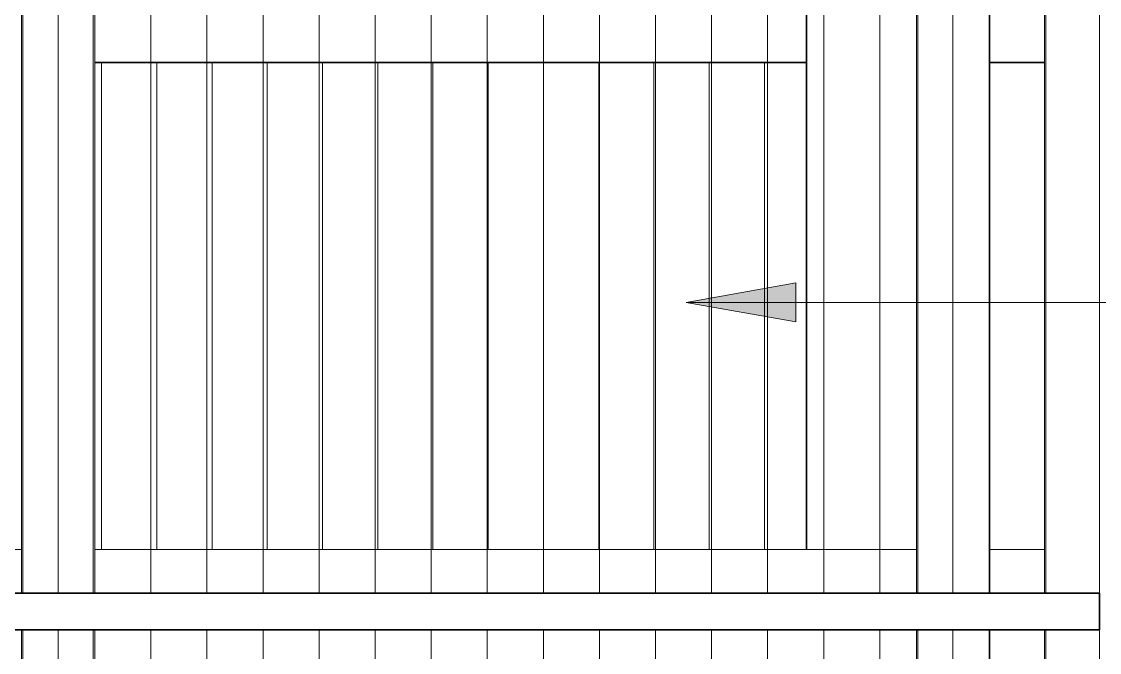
# Model space of a CAD drawing. Header units: millimetres. Extents: x 652554 to 1678317, y -308114 to 170803.
# Drawn here: x 753047 to 754519, y -92437 to -91575 of the extents above; entities that cross this region are included whole.
import ezdxf

# ---------------------------------------------------------------- set-up
doc = ezdxf.new("R2010")
doc.units = ezdxf.units.MM
for name, color, linetype, lineweight in [('A-GENM', 7, 'Continuous', 9), ('A-GLAZ-CURT', 7, 'Continuous', 9), ('A-GLAZ-CWMG', 7, 'Continuous', 35), ('G-ANNO-TEXT', 7, 'Continuous', 9), ('S-BEAM', 7, 'Continuous', 35), ('S-COLS-E', 7, 'Continuous', 35)]:
    doc.layers.add(name, color=color, linetype=linetype, lineweight=lineweight)

# ---------------------------------------------------------------- blocks, each defined once
blk = doc.blocks.new('PPL-C-AECM-1-PP19-SE-M3-0001_rvt-1-2241-01 ENTRANCE 2 ENLARGED ELEVATION 1')
at = {"layer": 'S-BEAM', "color": 7}
for p, q in [((-625397.4, 109750), (-625397.4, 109300)), ((-625397.4, 109300), (-625397.4, 109750)), ((-625397.4, 109300), (-625397.4, 109750)), ((-625397.4, 109300), (-626369.4, 109300)), ((-625397.4, 109300), (-626369.4, 109300)), ((-626369.4, 109300), (-625397.4, 109300)), ((-626369.4, 109300), (-625397.4, 109300)), ((-625072.4, 109300), (-625147.4, 109300))]:
    blk.add_line(p, q, dxfattribs=at)
at = {"layer": 'S-COLS-E', "color": 7}
for p, q in [((-625147.4, 113750), (-625147.4, 108575)), ((-625397.4, 108635), (-625397.4, 113700)), ((-625397.4, 113700), (-625397.4, 108635)), ((-625397.4, 108635), (-625397.4, 113700)), ((-625397.4, 109300), (-625397.4, 108635)), ((-625147.4, 108525), (-625147.4, 106450))]:
    blk.add_line(p, q, dxfattribs=at)
blk = doc.blocks.new('DPA_CP_Entrance Louver Grill Vertical Z - Louver Grill Vertical Z-18398441-2241-01 ENTRANCE 2 ENLARGED ELEVATION 1')
at = {"layer": 'A-GLAZ-CURT', "color": 7}
for p, q in [((-630085.4, 108525), (-628863.4, 108525)), ((-630085.4, 108525), (-628863.4, 108525)), ((-628913.4, 108525), (-628863.4, 108525)), ((-628863.4, 108525), (-628913.4, 108525)), ((-628913.4, 108525), (-628911.4, 108525)), ((-628863.4, 108525), (-628913.4, 108525)), ((-628913.4, 108525), (-628913.4, 105750)), ((-628913.4, 105750), (-628913.4, 108525)), ((-628911.4, 108525), (-628863.4, 108525)), ((-628911.4, 108525), (-628911.4, 105750)), ((-628911.4, 108525), (-628911.4, 105750)), ((-628863.4, 105750), (-628863.4, 108525)), ((-628863.4, 106450), (-628863.4, 108525)), ((-628863.4, 108525), (-628863.4, 105750)), ((-628863.4, 108525), (-628863.4, 105750)), ((-628863.4, 108475), (-628863.4, 108525)), ((-628863.4, 108525), (-628863.4, 108475))]:
    blk.add_line(p, q, dxfattribs=at)
blk = doc.blocks.new('DPA_CP_Entrance Louver Grill Vertical Z - Louver Grill Vertical Z-18398571-2241-01 ENTRANCE 2 ENLARGED ELEVATION 1')
at = {"layer": 'A-GLAZ-CURT', "color": 7}
for p, q in [((-625397.4, 108525), (-626703.5, 108525)), ((-625397.4, 108525), (-626703.5, 108525)), ((-626703.5, 108475), (-626469.4, 108475)), ((-626469.4, 108475), (-626703.5, 108475)), ((-626369.4, 108475), (-625397.4, 108475)), ((-625397.4, 108475), (-626369.4, 108475))]:
    blk.add_line(p, q, dxfattribs=at)
blk = doc.blocks.new('DPA_CP_Entrance Louver Grill Vertical Z - Louver Grill Vertical Z-V16-2241-01 ENTRANCE 2 ENLARGED ELEVATION 1')
at = {"layer": 'A-GLAZ-CURT', "color": 7}
for p, q in [((-626419.4, 108525), (-626369.4, 108525)), ((-626369.4, 108525), (-626419.4, 108525)), ((-626419.4, 108525), (-626419.4, 105750)), ((-626419.4, 106450), (-626419.4, 108525)), ((-626369.4, 108525), (-626419.4, 108525)), ((-626419.4, 108525), (-626371.4, 108525)), ((-626419.4, 105750), (-626419.4, 108525)), ((-626419.4, 105750), (-626419.4, 108525)), ((-626419.4, 108475), (-626419.4, 108525)), ((-626419.4, 108525), (-626419.4, 108475)), ((-626419.4, 108525), (-625197.4, 108525)), ((-626419.4, 108525), (-625197.4, 108525)), ((-626371.4, 108525), (-626369.4, 108525)), ((-626371.4, 105750), (-626371.4, 108525)), ((-626371.4, 105750), (-626371.4, 108525)), ((-626369.4, 108525), (-626369.4, 105750)), ((-626369.4, 105750), (-626369.4, 108525)), ((-625247.4, 108525), (-625197.4, 108525)), ((-625247.4, 108525), (-625245.4, 108525)), ((-625197.4, 108525), (-625247.4, 108525)), ((-625247.4, 108525), (-625247.4, 105750)), ((-625247.4, 105750), (-625247.4, 108525)), ((-625245.4, 108525), (-625197.4, 108525)), ((-625245.4, 108525), (-625245.4, 105750)), ((-625245.4, 108525), (-625245.4, 105750)), ((-625197.4, 105750), (-625197.4, 108525)), ((-625197.4, 108525), (-625197.4, 105750)), ((-625197.4, 108525), (-625197.4, 105750)), ((-625197.4, 108475), (-625197.4, 108525)), ((-625197.4, 108525), (-625197.4, 108475))]:
    blk.add_line(p, q, dxfattribs=at)
blk = doc.blocks.new('GM_Louver Grill Vertical Z - Z Profile-V32-2241-01 ENTRANCE 2 ENLARGED ELEVATION 1')
at = {"layer": 'A-GENM', "color": 7}
blk.add_line((-629039.9, 105750), (-629039.9, 108525), dxfattribs=at)
blk = doc.blocks.new('DPA_CP_Entrance Louver Grill Vertical Z - Louver Grill Vertical Z-18398636-2241-01 ENTRANCE 2 ENLARGED ELEVATION 1')
at = {"layer": 'A-GLAZ-CURT', "color": 7}
for p, q in [((-625147.4, 108525), (-625147.4, 105750)), ((-625147.4, 105750), (-625147.4, 108525)), ((-625147.4, 108525), (-625147.4, 105750)), ((-625147.4, 105750), (-625147.4, 108525)), ((-625147.4, 108475), (-625147.4, 108525)), ((-625147.4, 108525), (-625072.4, 108525)), ((-625072.4, 108525), (-625147.4, 108525)), ((-625147.4, 108525), (-625147.4, 108475)), ((-625072.4, 108525), (-624997.4, 108525)), ((-625070.4, 108525), (-625072.4, 108525)), ((-625072.4, 108525), (-625072.4, 105750)), ((-625072.4, 105750), (-625072.4, 108525)), ((-625072.4, 108525), (-625070.4, 108525)), ((-624997.4, 108525), (-625072.4, 108525)), ((-625072.4, 108525), (-625072.4, 105750)), ((-625072.4, 105750), (-625072.4, 108525)), ((-625072.4, 108525), (-625072.4, 108475)), ((-625072.4, 108475), (-625072.4, 108525)), ((-624997.4, 108525), (-625070.4, 108525)), ((-625070.4, 108525), (-624997.4, 108525)), ((-625070.4, 105750), (-625070.4, 108525)), ((-625070.4, 105750), (-625070.4, 108525)), ((-624997.4, 108525), (-624997.4, 105750)), ((-624997.4, 108525), (-624997.4, 105750)), ((-624997.4, 105750), (-624997.4, 108525)), ((-624997.4, 105750), (-624997.4, 108525))]:
    blk.add_line(p, q, dxfattribs=at)
blk = doc.blocks.new('GM_Louver Grill Vertical Z - Z Profile-V43-2241-01 ENTRANCE 2 ENLARGED ELEVATION 1')
at = {"layer": 'A-GENM', "color": 7}
for p, q in [((-625072.4, 108525), (-624999.4, 108525)), ((-625070.4, 108525), (-625072.4, 108525)), ((-625072.4, 108525), (-625072.4, 105750)), ((-625072.4, 105750), (-625072.4, 108525)), ((-624997.4, 108525), (-625070.4, 108525)), ((-624999.4, 108525), (-624997.4, 108525)), ((-624997.4, 105750), (-624997.4, 108525)), ((-624997.4, 105750), (-624997.4, 108525)), ((-624997.4, 105750), (-624997.4, 108525))]:
    blk.add_line(p, q, dxfattribs=at)
blk = doc.blocks.new('DPA_CP_Entrance Louver Grill Vertical Z - Louver Grill Vertical Z-V44-2241-01 ENTRANCE 2 ENLARGED ELEVATION 1')
at = {"layer": 'A-GLAZ-CURT', "color": 7}
for p, q in [((-625147.4, 108525), (-625147.4, 105750)), ((-625147.4, 105750), (-625147.4, 108525)), ((-625147.4, 108525), (-625147.4, 105750)), ((-625147.4, 105750), (-625147.4, 108525)), ((-625147.4, 108475), (-625147.4, 108525)), ((-625147.4, 108525), (-625072.4, 108525)), ((-625072.4, 108525), (-625147.4, 108525)), ((-625147.4, 108525), (-625147.4, 108475)), ((-625072.4, 108525), (-624997.4, 108525)), ((-625070.4, 108525), (-625072.4, 108525)), ((-625072.4, 108525), (-625072.4, 105750)), ((-625072.4, 105750), (-625072.4, 108525)), ((-625072.4, 108525), (-625070.4, 108525)), ((-624997.4, 108525), (-625072.4, 108525)), ((-625072.4, 108525), (-625072.4, 105750)), ((-625072.4, 105750), (-625072.4, 108525)), ((-625072.4, 108525), (-625072.4, 108475)), ((-625072.4, 108475), (-625072.4, 108525)), ((-624997.4, 108525), (-625070.4, 108525)), ((-625070.4, 108525), (-624997.4, 108525)), ((-624997.4, 108525), (-624997.4, 105750)), ((-624997.4, 108525), (-624997.4, 105750)), ((-624997.4, 105750), (-624997.4, 108525)), ((-624997.4, 105750), (-624997.4, 108525))]:
    blk.add_line(p, q, dxfattribs=at)
blk = doc.blocks.new('DPA_CP_Entrance Louver Grill Vertical Z - Louver Grill Vertical Z-18398831-2241-01 ENTRANCE 2 ENLARGED ELEVATION 1')
at = {"layer": 'A-GLAZ-CURT', "color": 7}
for p, q in [((-628913.4, 113750), (-628913.4, 108575)), ((-628913.4, 108575), (-628913.4, 113750)), ((-628911.4, 113750), (-628911.4, 108575)), ((-628911.4, 113750), (-628911.4, 108575)), ((-628863.4, 108575), (-628863.4, 113750)), ((-628863.4, 113750), (-628863.4, 108575)), ((-628863.4, 113750), (-628863.4, 108575)), ((-628913.4, 113700), (-628913.4, 108635)), ((-628913.4, 108635), (-628913.4, 109300)), ((-628863.4, 108575), (-628863.4, 109300)), ((-630035.4, 108635), (-628913.4, 108635)), ((-630035.4, 108635), (-628913.4, 108635)), ((-628863.4, 108575), (-628863.4, 108635)), ((-628863.4, 108635), (-628863.4, 108575)), ((-628863.4, 108575), (-630085.4, 108575)), ((-630085.4, 108575), (-628863.4, 108575)), ((-628913.4, 108575), (-628863.4, 108575)), ((-628863.4, 108575), (-628913.4, 108575)), ((-628913.4, 108575), (-628863.4, 108575)), ((-628911.4, 108575), (-628913.4, 108575)), ((-628863.4, 108575), (-628911.4, 108575))]:
    blk.add_line(p, q, dxfattribs=at)
blk = doc.blocks.new('DPA_CP_Entrance Louver Grill Vertical Z - Louver Grill Vertical Z-V95-2241-01 ENTRANCE 2 ENLARGED ELEVATION 1')
at = {"layer": 'A-GLAZ-CURT', "color": 7}
for p, q in [((-626419.4, 113750), (-626419.4, 108575)), ((-626419.4, 108575), (-626419.4, 113750)), ((-626419.4, 108575), (-626419.4, 113750)), ((-626371.4, 108575), (-626371.4, 113750)), ((-626371.4, 108575), (-626371.4, 113750)), ((-626369.4, 113750), (-626369.4, 108575)), ((-626369.4, 108575), (-626369.4, 113750)), ((-625247.4, 113750), (-625247.4, 108575)), ((-625247.4, 108575), (-625247.4, 113750)), ((-625245.4, 113750), (-625245.4, 108575)), ((-625245.4, 113750), (-625245.4, 108575)), ((-625197.4, 108575), (-625197.4, 113750)), ((-625197.4, 113750), (-625197.4, 108575)), ((-625197.4, 113750), (-625197.4, 108575)), ((-626369.4, 108635), (-626369.4, 113700)), ((-625247.4, 113700), (-625247.4, 108635)), ((-626419.4, 108575), (-626419.4, 109300)), ((-626369.4, 108635), (-626369.4, 109300)), ((-626419.4, 108575), (-626419.4, 108635)), ((-626419.4, 108635), (-626419.4, 108575)), ((-626369.4, 108635), (-625247.4, 108635)), ((-626369.4, 108635), (-625247.4, 108635)), ((-625197.4, 108575), (-625197.4, 108635)), ((-625197.4, 108635), (-625197.4, 108575)), ((-626419.4, 108575), (-626369.4, 108575)), ((-626369.4, 108575), (-626419.4, 108575)), ((-626371.4, 108575), (-626419.4, 108575)), ((-626419.4, 108575), (-626369.4, 108575)), ((-625197.4, 108575), (-626419.4, 108575)), ((-626419.4, 108575), (-625197.4, 108575)), ((-626369.4, 108575), (-626371.4, 108575)), ((-625197.4, 108575), (-625247.4, 108575)), ((-625247.4, 108575), (-625197.4, 108575)), ((-625245.4, 108575), (-625247.4, 108575)), ((-625197.4, 108575), (-625245.4, 108575))]:
    blk.add_line(p, q, dxfattribs=at)
blk = doc.blocks.new('GM_Louver Grill Vertical Z - Z Profile-V96-2241-01 ENTRANCE 2 ENLARGED ELEVATION 1')
at = {"layer": 'A-GENM', "color": 7}
blk.add_line((-629039.9, 108575), (-629039.9, 113750), dxfattribs=at)
blk = doc.blocks.new('DPA_CP_Entrance Louver Grill Vertical Z - Louver Grill Vertical Z-18398896-2241-01 ENTRANCE 2 ENLARGED ELEVATION 1')
at = {"layer": 'A-GLAZ-CURT', "color": 7}
for p, q in [((-625147.4, 113750), (-625147.4, 108575)), ((-625147.4, 108575), (-625147.4, 113750)), ((-625147.4, 113750), (-625147.4, 108575)), ((-625147.4, 108575), (-625147.4, 113750)), ((-625072.4, 113750), (-625072.4, 108575)), ((-625072.4, 108575), (-625072.4, 113750)), ((-625072.4, 113750), (-625072.4, 108575)), ((-625072.4, 108575), (-625072.4, 113750)), ((-625070.4, 108575), (-625070.4, 113750)), ((-625070.4, 108575), (-625070.4, 113750)), ((-624997.4, 113750), (-624997.4, 108575)), ((-624997.4, 113750), (-624997.4, 108575)), ((-624997.4, 108575), (-624997.4, 113750)), ((-624997.4, 108575), (-624997.4, 113750)), ((-625147.4, 108575), (-625147.4, 108635)), ((-625147.4, 108635), (-625072.4, 108635)), ((-625072.4, 108635), (-625147.4, 108635)), ((-625147.4, 108635), (-625147.4, 108575)), ((-625072.4, 108635), (-625072.4, 108575)), ((-625072.4, 108575), (-625072.4, 108635)), ((-625072.4, 108575), (-625147.4, 108575)), ((-625147.4, 108575), (-625072.4, 108575)), ((-625072.4, 108575), (-625070.4, 108575)), ((-624997.4, 108575), (-625072.4, 108575)), ((-625072.4, 108575), (-624997.4, 108575)), ((-625070.4, 108575), (-625072.4, 108575)), ((-625070.4, 108575), (-624997.4, 108575)), ((-624997.4, 108575), (-625070.4, 108575))]:
    blk.add_line(p, q, dxfattribs=at)
blk = doc.blocks.new('DPA_CP_Entrance Louver Grill Vertical Z - Louver Grill Vertical Z-V109-2241-01 ENTRANCE 2 ENLARGED ELEVATION 1')
at = {"layer": 'A-GLAZ-CURT', "color": 7}
for p, q in [((-625147.4, 113750), (-625147.4, 108575)), ((-625147.4, 108575), (-625147.4, 113750)), ((-625147.4, 113750), (-625147.4, 108575)), ((-625147.4, 108575), (-625147.4, 113750)), ((-625072.4, 113750), (-625072.4, 108575)), ((-625072.4, 108575), (-625072.4, 113750)), ((-625072.4, 113750), (-625072.4, 108575)), ((-625072.4, 108575), (-625072.4, 113750)), ((-624997.4, 113750), (-624997.4, 108575)), ((-624997.4, 113750), (-624997.4, 108575)), ((-624997.4, 108575), (-624997.4, 113750)), ((-624997.4, 108575), (-624997.4, 113750)), ((-625147.4, 108575), (-625147.4, 108635)), ((-625147.4, 108635), (-625072.4, 108635)), ((-625072.4, 108635), (-625147.4, 108635)), ((-625147.4, 108635), (-625147.4, 108575)), ((-625072.4, 108635), (-625072.4, 108575)), ((-625072.4, 108575), (-625072.4, 108635)), ((-625072.4, 108575), (-625147.4, 108575)), ((-625147.4, 108575), (-625072.4, 108575)), ((-625072.4, 108575), (-625070.4, 108575)), ((-624997.4, 108575), (-625072.4, 108575)), ((-625072.4, 108575), (-624997.4, 108575)), ((-625070.4, 108575), (-625072.4, 108575)), ((-625070.4, 108575), (-624997.4, 108575)), ((-624997.4, 108575), (-625070.4, 108575))]:
    blk.add_line(p, q, dxfattribs=at)
blk = doc.blocks.new('GM_Louver Grill Vertical Z - Z Profile-V110-2241-01 ENTRANCE 2 ENLARGED ELEVATION 1')
at = {"layer": 'A-GENM', "color": 7}
for p, q in [((-625072.4, 113750), (-625072.4, 108575)), ((-625072.4, 108575), (-625072.4, 113750)), ((-624997.4, 108575), (-624997.4, 113750)), ((-624997.4, 108575), (-624997.4, 113750)), ((-624997.4, 108575), (-624997.4, 113750)), ((-625072.4, 108575), (-625070.4, 108575)), ((-624999.4, 108575), (-625072.4, 108575)), ((-625070.4, 108575), (-624997.4, 108575)), ((-624997.4, 108575), (-624999.4, 108575))]:
    blk.add_line(p, q, dxfattribs=at)
blk = doc.blocks.new('DPA_CP_Entrance Louver Grill Vertical Z - Louver Grill Vertical Z-18399026-2241-01 ENTRANCE 2 ENLARGED ELEVATION 1')
at = {"layer": 'A-GLAZ-CURT', "color": 7}
for p, q in [((-626469.4, 108635), (-626703.5, 108635)), ((-626469.4, 108635), (-626703.5, 108635)), ((-625397.4, 108635), (-626369.4, 108635)), ((-625397.4, 108635), (-626369.4, 108635)), ((-626703.5, 108575), (-625397.4, 108575)), ((-625397.4, 108575), (-626703.5, 108575))]:
    blk.add_line(p, q, dxfattribs=at)
blk = doc.blocks.new('GM_Louver Grill Vertical Z - Z Profile-V115-2241-01 ENTRANCE 2 ENLARGED ELEVATION 1')
at = {"layer": 'A-GENM', "color": 7}
blk.add_line((-626510.9, 108635), (-626510.9, 109300), dxfattribs=at)
blk = doc.blocks.new('Rectangular Mullion - 50x200-V130-2241-01 ENTRANCE 2 ENLARGED ELEVATION 1')
at = {"layer": 'A-GLAZ-CWMG', "color": 7}
for p, q in [((-626703.5, 108575), (-625397.4, 108575)), ((-625397.4, 108575), (-626703.5, 108575)), ((-625397.4, 108525), (-626703.5, 108525)), ((-625397.4, 108525), (-626703.5, 108525))]:
    blk.add_line(p, q, dxfattribs=at)
blk = doc.blocks.new('Rectangular Mullion - 50x200-12058037-2241-01 ENTRANCE 2 ENLARGED ELEVATION 1')
at = {"layer": 'A-GLAZ-CWMG', "color": 7}
for p, q in [((-624997.4, 108575), (-626419.4, 108575)), ((-626419.4, 108575), (-625397.4, 108575)), ((-624997.4, 108525), (-624997.4, 108575)), ((-626419.4, 108525), (-624997.4, 108525)), ((-626419.4, 108525), (-625397.4, 108525))]:
    blk.add_line(p, q, dxfattribs=at)
blk = doc.blocks.new('Rectangular Mullion - 50x200-12057901-2241-01 ENTRANCE 2 ENLARGED ELEVATION 1')
at = {"layer": 'A-GLAZ-CWMG', "color": 7}
for p, q in [((-626419.4, 108575), (-627641.4, 108575)), ((-627641.4, 108575), (-626419.4, 108575)), ((-627641.4, 108525), (-626419.4, 108525)), ((-627641.4, 108525), (-626419.4, 108525))]:
    blk.add_line(p, q, dxfattribs=at)
blk = doc.blocks.new('Rectangular Mullion - 50x200-12058038-2241-01 ENTRANCE 2 ENLARGED ELEVATION 1')
at = {"layer": 'A-GLAZ-CWMG', "color": 7}
blk.add_line((-624997.4, 108575), (-624997.4, 108525), dxfattribs=at)
blk = doc.blocks.new('Rectangular Mullion - 50x200-12057870-2241-01 ENTRANCE 2 ENLARGED ELEVATION 1')
at = {"layer": 'A-GLAZ-CWMG', "color": 7}
for p, q in [((-625147.4, 108575), (-624997.4, 108575)), ((-624997.4, 108575), (-624997.4, 108525)), ((-624997.4, 108525), (-625147.4, 108525))]:
    blk.add_line(p, q, dxfattribs=at)

msp = doc.modelspace()

# ---------------------------------------------------------------- hatches: boundary and pattern name
at = {"layer": 'G-ANNO-TEXT'}
msp.add_hatch(color=7, dxfattribs=at).paths.add_polyline_path([(753954.6559, -91958.6362), (754104.6559, -91985.0852), (754104.6559, -91932.1871)])

# ---------------------------------------------------------------- linework, layer by layer
at = {"layer": 'G-ANNO-TEXT', "color": 7}
for p, q in [((754104.6559, -91932.1871), (753954.6559, -91958.6362)), ((754104.6559, -91985.0852), (754104.6559, -91932.1871)), ((753954.6559, -91958.6362), (754104.6559, -91985.0852)), ((753954.6559, -91958.6362), (760058.4638, -91958.6362))]:
    msp.add_line(p, q, dxfattribs=at)

# ---------------------------------------------------------------- block references
at = {"color": 7, "lineweight": 5}
msp.add_blockref('PPL-C-AECM-1-PP19-SE-M3-0001_rvt-1-2241-01 ENTRANCE 2 ENLARGED ELEVATION 1', (1379516.5465, -200931.019), dxfattribs=at)
at = {"layer": 'A-GENM', "color": 7}
for name, p in [('GM_Louver Grill Vertical Z - Z Profile-V96-2241-01 ENTRANCE 2 ENLARGED ELEVATION 1', (1382187.1125, -200931.019)), ('GM_Louver Grill Vertical Z - Z Profile-V96-2241-01 ENTRANCE 2 ENLARGED ELEVATION 1', (1382263.6837, -200931.019)), ('GM_Louver Grill Vertical Z - Z Profile-V96-2241-01 ENTRANCE 2 ENLARGED ELEVATION 1', (1382340.255, -200931.019)), ('GM_Louver Grill Vertical Z - Z Profile-V96-2241-01 ENTRANCE 2 ENLARGED ELEVATION 1', (1382416.8262, -200931.019)), ('GM_Louver Grill Vertical Z - Z Profile-V96-2241-01 ENTRANCE 2 ENLARGED ELEVATION 1', (1382493.3975, -200931.019)), ('GM_Louver Grill Vertical Z - Z Profile-V96-2241-01 ENTRANCE 2 ENLARGED ELEVATION 1', (1382569.9687, -200931.019)), ('GM_Louver Grill Vertical Z - Z Profile-V96-2241-01 ENTRANCE 2 ENLARGED ELEVATION 1', (1382646.5399, -200931.019)), ('GM_Louver Grill Vertical Z - Z Profile-V96-2241-01 ENTRANCE 2 ENLARGED ELEVATION 1', (1382723.1112, -200931.019)), ('GM_Louver Grill Vertical Z - Z Profile-V96-2241-01 ENTRANCE 2 ENLARGED ELEVATION 1', (1382799.6824, -200931.019)), ('GM_Louver Grill Vertical Z - Z Profile-V96-2241-01 ENTRANCE 2 ENLARGED ELEVATION 1', (1382876.2537, -200931.019)), ('GM_Louver Grill Vertical Z - Z Profile-V96-2241-01 ENTRANCE 2 ENLARGED ELEVATION 1', (1382952.8249, -200931.019)), ('GM_Louver Grill Vertical Z - Z Profile-V96-2241-01 ENTRANCE 2 ENLARGED ELEVATION 1', (1383029.3961, -200931.019)), ('GM_Louver Grill Vertical Z - Z Profile-V96-2241-01 ENTRANCE 2 ENLARGED ELEVATION 1', (1383105.9674, -200931.019)), ('GM_Louver Grill Vertical Z - Z Profile-V96-2241-01 ENTRANCE 2 ENLARGED ELEVATION 1', (1383182.5386, -200931.019)), ('GM_Louver Grill Vertical Z - Z Profile-V96-2241-01 ENTRANCE 2 ENLARGED ELEVATION 1', (1383259.1099, -200931.019)), ('GM_Louver Grill Vertical Z - Z Profile-V110-2241-01 ENTRANCE 2 ENLARGED ELEVATION 1', (1379516.5465, -200931.019)), ('GM_Louver Grill Vertical Z - Z Profile-V110-2241-01 ENTRANCE 2 ENLARGED ELEVATION 1', (1379516.5465, -200931.019)), ('GM_Louver Grill Vertical Z - Z Profile-V110-2241-01 ENTRANCE 2 ENLARGED ELEVATION 1', (1379516.5465, -200931.019)), ('GM_Louver Grill Vertical Z - Z Profile-V110-2241-01 ENTRANCE 2 ENLARGED ELEVATION 1', (1379516.5465, -200931.019)), ('GM_Louver Grill Vertical Z - Z Profile-V110-2241-01 ENTRANCE 2 ENLARGED ELEVATION 1', (1379516.5465, -200931.019)), ('GM_Louver Grill Vertical Z - Z Profile-V110-2241-01 ENTRANCE 2 ENLARGED ELEVATION 1', (1379516.5465, -200931.019)), ('GM_Louver Grill Vertical Z - Z Profile-V110-2241-01 ENTRANCE 2 ENLARGED ELEVATION 1', (1379516.5465, -200931.019)), ('GM_Louver Grill Vertical Z - Z Profile-V110-2241-01 ENTRANCE 2 ENLARGED ELEVATION 1', (1379516.5465, -200931.019)), ('GM_Louver Grill Vertical Z - Z Profile-V110-2241-01 ENTRANCE 2 ENLARGED ELEVATION 1', (1379516.5465, -200931.019)), ('GM_Louver Grill Vertical Z - Z Profile-V110-2241-01 ENTRANCE 2 ENLARGED ELEVATION 1', (1379516.5465, -200931.019)), ('GM_Louver Grill Vertical Z - Z Profile-V110-2241-01 ENTRANCE 2 ENLARGED ELEVATION 1', (1379516.5465, -200931.019)), ('GM_Louver Grill Vertical Z - Z Profile-V110-2241-01 ENTRANCE 2 ENLARGED ELEVATION 1', (1379516.5465, -200931.019)), ('GM_Louver Grill Vertical Z - Z Profile-V110-2241-01 ENTRANCE 2 ENLARGED ELEVATION 1', (1379516.5465, -200931.019)), ('GM_Louver Grill Vertical Z - Z Profile-V110-2241-01 ENTRANCE 2 ENLARGED ELEVATION 1', (1379516.5465, -200931.019)), ('GM_Louver Grill Vertical Z - Z Profile-V110-2241-01 ENTRANCE 2 ENLARGED ELEVATION 1', (1379516.5465, -200931.019)), ('GM_Louver Grill Vertical Z - Z Profile-V110-2241-01 ENTRANCE 2 ENLARGED ELEVATION 1', (1379516.5465, -200931.019)), ('GM_Louver Grill Vertical Z - Z Profile-V110-2241-01 ENTRANCE 2 ENLARGED ELEVATION 1', (1379516.5465, -200931.019)), ('GM_Louver Grill Vertical Z - Z Profile-V110-2241-01 ENTRANCE 2 ENLARGED ELEVATION 1', (1379516.5465, -200931.019)), ('GM_Louver Grill Vertical Z - Z Profile-V110-2241-01 ENTRANCE 2 ENLARGED ELEVATION 1', (1379516.5465, -200931.019)), ('GM_Louver Grill Vertical Z - Z Profile-V110-2241-01 ENTRANCE 2 ENLARGED ELEVATION 1', (1379516.5465, -200931.019)), ('GM_Louver Grill Vertical Z - Z Profile-V110-2241-01 ENTRANCE 2 ENLARGED ELEVATION 1', (1379516.5465, -200931.019)), ('GM_Louver Grill Vertical Z - Z Profile-V110-2241-01 ENTRANCE 2 ENLARGED ELEVATION 1', (1379516.5465, -200931.019)), ('GM_Louver Grill Vertical Z - Z Profile-V110-2241-01 ENTRANCE 2 ENLARGED ELEVATION 1', (1379516.5465, -200931.019)), ('GM_Louver Grill Vertical Z - Z Profile-V110-2241-01 ENTRANCE 2 ENLARGED ELEVATION 1', (1379516.5465, -200931.019)), ('GM_Louver Grill Vertical Z - Z Profile-V115-2241-01 ENTRANCE 2 ENLARGED ELEVATION 1', (1379667.3926, -200931.019)), ('GM_Louver Grill Vertical Z - Z Profile-V115-2241-01 ENTRANCE 2 ENLARGED ELEVATION 1', (1379742.8157, -200931.019)), ('GM_Louver Grill Vertical Z - Z Profile-V115-2241-01 ENTRANCE 2 ENLARGED ELEVATION 1', (1379818.2388, -200931.019)), ('GM_Louver Grill Vertical Z - Z Profile-V115-2241-01 ENTRANCE 2 ENLARGED ELEVATION 1', (1379893.6619, -200931.019)), ('GM_Louver Grill Vertical Z - Z Profile-V115-2241-01 ENTRANCE 2 ENLARGED ELEVATION 1', (1379969.085, -200931.019)), ('GM_Louver Grill Vertical Z - Z Profile-V115-2241-01 ENTRANCE 2 ENLARGED ELEVATION 1', (1380044.5081, -200931.019)), ('GM_Louver Grill Vertical Z - Z Profile-V115-2241-01 ENTRANCE 2 ENLARGED ELEVATION 1', (1380119.9311, -200931.019)), ('GM_Louver Grill Vertical Z - Z Profile-V115-2241-01 ENTRANCE 2 ENLARGED ELEVATION 1', (1380195.3542, -200931.019)), ('GM_Louver Grill Vertical Z - Z Profile-V115-2241-01 ENTRANCE 2 ENLARGED ELEVATION 1', (1380270.7773, -200931.019)), ('GM_Louver Grill Vertical Z - Z Profile-V115-2241-01 ENTRANCE 2 ENLARGED ELEVATION 1', (1380346.2004, -200931.019)), ('GM_Louver Grill Vertical Z - Z Profile-V115-2241-01 ENTRANCE 2 ENLARGED ELEVATION 1', (1380421.6235, -200931.019)), ('GM_Louver Grill Vertical Z - Z Profile-V115-2241-01 ENTRANCE 2 ENLARGED ELEVATION 1', (1380497.0466, -200931.019)), ('GM_Louver Grill Vertical Z - Z Profile-V115-2241-01 ENTRANCE 2 ENLARGED ELEVATION 1', (1380572.4697, -200931.019)), ('GM_Louver Grill Vertical Z - Z Profile-V32-2241-01 ENTRANCE 2 ENLARGED ELEVATION 1', (1382187.1125, -200931.019)), ('GM_Louver Grill Vertical Z - Z Profile-V32-2241-01 ENTRANCE 2 ENLARGED ELEVATION 1', (1382263.6837, -200931.019)), ('GM_Louver Grill Vertical Z - Z Profile-V32-2241-01 ENTRANCE 2 ENLARGED ELEVATION 1', (1382340.255, -200931.019)), ('GM_Louver Grill Vertical Z - Z Profile-V32-2241-01 ENTRANCE 2 ENLARGED ELEVATION 1', (1382416.8262, -200931.019)), ('GM_Louver Grill Vertical Z - Z Profile-V32-2241-01 ENTRANCE 2 ENLARGED ELEVATION 1', (1382493.3975, -200931.019)), ('GM_Louver Grill Vertical Z - Z Profile-V32-2241-01 ENTRANCE 2 ENLARGED ELEVATION 1', (1382569.9687, -200931.019)), ('GM_Louver Grill Vertical Z - Z Profile-V32-2241-01 ENTRANCE 2 ENLARGED ELEVATION 1', (1382646.5399, -200931.019)), ('GM_Louver Grill Vertical Z - Z Profile-V32-2241-01 ENTRANCE 2 ENLARGED ELEVATION 1', (1382723.1112, -200931.019)), ('GM_Louver Grill Vertical Z - Z Profile-V32-2241-01 ENTRANCE 2 ENLARGED ELEVATION 1', (1382799.6824, -200931.019)), ('GM_Louver Grill Vertical Z - Z Profile-V32-2241-01 ENTRANCE 2 ENLARGED ELEVATION 1', (1382876.2537, -200931.019)), ('GM_Louver Grill Vertical Z - Z Profile-V32-2241-01 ENTRANCE 2 ENLARGED ELEVATION 1', (1382952.8249, -200931.019)), ('GM_Louver Grill Vertical Z - Z Profile-V32-2241-01 ENTRANCE 2 ENLARGED ELEVATION 1', (1383029.3961, -200931.019)), ('GM_Louver Grill Vertical Z - Z Profile-V32-2241-01 ENTRANCE 2 ENLARGED ELEVATION 1', (1383105.9674, -200931.019)), ('GM_Louver Grill Vertical Z - Z Profile-V32-2241-01 ENTRANCE 2 ENLARGED ELEVATION 1', (1383182.5386, -200931.019)), ('GM_Louver Grill Vertical Z - Z Profile-V32-2241-01 ENTRANCE 2 ENLARGED ELEVATION 1', (1383259.1099, -200931.019)), ('GM_Louver Grill Vertical Z - Z Profile-V43-2241-01 ENTRANCE 2 ENLARGED ELEVATION 1', (1379516.5465, -200931.019)), ('GM_Louver Grill Vertical Z - Z Profile-V43-2241-01 ENTRANCE 2 ENLARGED ELEVATION 1', (1379516.5465, -200931.019)), ('GM_Louver Grill Vertical Z - Z Profile-V43-2241-01 ENTRANCE 2 ENLARGED ELEVATION 1', (1379516.5465, -200931.019)), ('GM_Louver Grill Vertical Z - Z Profile-V43-2241-01 ENTRANCE 2 ENLARGED ELEVATION 1', (1379516.5465, -200931.019)), ('GM_Louver Grill Vertical Z - Z Profile-V43-2241-01 ENTRANCE 2 ENLARGED ELEVATION 1', (1379516.5465, -200931.019)), ('GM_Louver Grill Vertical Z - Z Profile-V43-2241-01 ENTRANCE 2 ENLARGED ELEVATION 1', (1379516.5465, -200931.019)), ('GM_Louver Grill Vertical Z - Z Profile-V43-2241-01 ENTRANCE 2 ENLARGED ELEVATION 1', (1379516.5465, -200931.019)), ('GM_Louver Grill Vertical Z - Z Profile-V43-2241-01 ENTRANCE 2 ENLARGED ELEVATION 1', (1379516.5465, -200931.019)), ('GM_Louver Grill Vertical Z - Z Profile-V43-2241-01 ENTRANCE 2 ENLARGED ELEVATION 1', (1379516.5465, -200931.019)), ('GM_Louver Grill Vertical Z - Z Profile-V43-2241-01 ENTRANCE 2 ENLARGED ELEVATION 1', (1379516.5465, -200931.019)), ('GM_Louver Grill Vertical Z - Z Profile-V43-2241-01 ENTRANCE 2 ENLARGED ELEVATION 1', (1379516.5465, -200931.019)), ('GM_Louver Grill Vertical Z - Z Profile-V43-2241-01 ENTRANCE 2 ENLARGED ELEVATION 1', (1379516.5465, -200931.019)), ('GM_Louver Grill Vertical Z - Z Profile-V43-2241-01 ENTRANCE 2 ENLARGED ELEVATION 1', (1379516.5465, -200931.019)), ('GM_Louver Grill Vertical Z - Z Profile-V43-2241-01 ENTRANCE 2 ENLARGED ELEVATION 1', (1379516.5465, -200931.019)), ('GM_Louver Grill Vertical Z - Z Profile-V43-2241-01 ENTRANCE 2 ENLARGED ELEVATION 1', (1379516.5465, -200931.019)), ('GM_Louver Grill Vertical Z - Z Profile-V43-2241-01 ENTRANCE 2 ENLARGED ELEVATION 1', (1379516.5465, -200931.019)), ('GM_Louver Grill Vertical Z - Z Profile-V43-2241-01 ENTRANCE 2 ENLARGED ELEVATION 1', (1379516.5465, -200931.019)), ('GM_Louver Grill Vertical Z - Z Profile-V43-2241-01 ENTRANCE 2 ENLARGED ELEVATION 1', (1379516.5465, -200931.019)), ('GM_Louver Grill Vertical Z - Z Profile-V43-2241-01 ENTRANCE 2 ENLARGED ELEVATION 1', (1379516.5465, -200931.019)), ('GM_Louver Grill Vertical Z - Z Profile-V43-2241-01 ENTRANCE 2 ENLARGED ELEVATION 1', (1379516.5465, -200931.019)), ('GM_Louver Grill Vertical Z - Z Profile-V43-2241-01 ENTRANCE 2 ENLARGED ELEVATION 1', (1379516.5465, -200931.019)), ('GM_Louver Grill Vertical Z - Z Profile-V43-2241-01 ENTRANCE 2 ENLARGED ELEVATION 1', (1379516.5465, -200931.019)), ('GM_Louver Grill Vertical Z - Z Profile-V43-2241-01 ENTRANCE 2 ENLARGED ELEVATION 1', (1379516.5465, -200931.019)), ('GM_Louver Grill Vertical Z - Z Profile-V43-2241-01 ENTRANCE 2 ENLARGED ELEVATION 1', (1379516.5465, -200931.019))]:
    msp.add_blockref(name, p, dxfattribs=at)
at = {"layer": 'A-GLAZ-CURT', "color": 7}
for name, p in [('DPA_CP_Entrance Louver Grill Vertical Z - Louver Grill Vertical Z-18398831-2241-01 ENTRANCE 2 ENLARGED ELEVATION 1', (1381960.5412, -200931.019)), ('DPA_CP_Entrance Louver Grill Vertical Z - Louver Grill Vertical Z-V95-2241-01 ENTRANCE 2 ENLARGED ELEVATION 1', (1379516.5465, -200931.019)), ('DPA_CP_Entrance Louver Grill Vertical Z - Louver Grill Vertical Z-18398896-2241-01 ENTRANCE 2 ENLARGED ELEVATION 1', (1379516.5465, -200931.019)), ('DPA_CP_Entrance Louver Grill Vertical Z - Louver Grill Vertical Z-V109-2241-01 ENTRANCE 2 ENLARGED ELEVATION 1', (1379516.5465, -200931.019)), ('DPA_CP_Entrance Louver Grill Vertical Z - Louver Grill Vertical Z-18399026-2241-01 ENTRANCE 2 ENLARGED ELEVATION 1', (1379516.5465, -200931.019)), ('DPA_CP_Entrance Louver Grill Vertical Z - Louver Grill Vertical Z-18398441-2241-01 ENTRANCE 2 ENLARGED ELEVATION 1', (1381960.5412, -200931.019)), ('DPA_CP_Entrance Louver Grill Vertical Z - Louver Grill Vertical Z-18398571-2241-01 ENTRANCE 2 ENLARGED ELEVATION 1', (1379516.5465, -200931.019)), ('DPA_CP_Entrance Louver Grill Vertical Z - Louver Grill Vertical Z-V16-2241-01 ENTRANCE 2 ENLARGED ELEVATION 1', (1379516.5465, -200931.019)), ('DPA_CP_Entrance Louver Grill Vertical Z - Louver Grill Vertical Z-18398636-2241-01 ENTRANCE 2 ENLARGED ELEVATION 1', (1379516.5465, -200931.019)), ('DPA_CP_Entrance Louver Grill Vertical Z - Louver Grill Vertical Z-V44-2241-01 ENTRANCE 2 ENLARGED ELEVATION 1', (1379516.5465, -200931.019))]:
    msp.add_blockref(name, p, dxfattribs=at)
at = {"layer": 'A-GLAZ-CWMG', "color": 7}
for name in ['Rectangular Mullion - 50x200-12057901-2241-01 ENTRANCE 2 ENLARGED ELEVATION 1', 'Rectangular Mullion - 50x200-V130-2241-01 ENTRANCE 2 ENLARGED ELEVATION 1', 'Rectangular Mullion - 50x200-12058037-2241-01 ENTRANCE 2 ENLARGED ELEVATION 1', 'Rectangular Mullion - 50x200-12057870-2241-01 ENTRANCE 2 ENLARGED ELEVATION 1', 'Rectangular Mullion - 50x200-12058038-2241-01 ENTRANCE 2 ENLARGED ELEVATION 1']:
    msp.add_blockref(name, (1379516.5465, -200931.019), dxfattribs=at)

doc.saveas('drawing.dxf')
